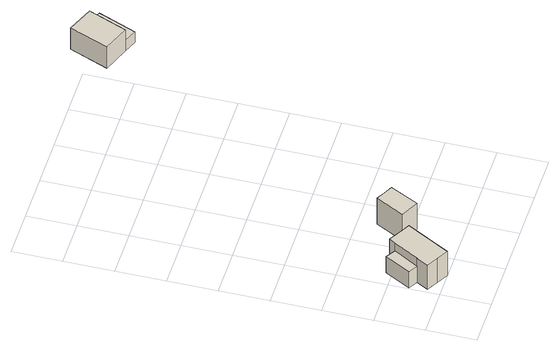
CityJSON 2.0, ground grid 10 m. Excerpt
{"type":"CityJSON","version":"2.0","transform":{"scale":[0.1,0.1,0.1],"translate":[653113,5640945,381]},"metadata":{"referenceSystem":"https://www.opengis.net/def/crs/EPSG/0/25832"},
"CityObjects":{
"building1":{"type":"Building","attributes":{"Gemeindeschluessel":"16071059","function":"31001_9998"},"address":[{"country":"Deutschland","locality":"Nauendorf"}],"children":["building1-1","building1-2"]},
"building1-1":{"type":"BuildingPart","attributes":{"BezugspunktDach":"1000","measuredHeight":6.07},"parents":["building1"],"geometry":[{"type":"Solid","lod":"1","boundaries":[[[[0,1,2,3,4,5,6,7,8]],[[9,10,11,12,13,14,15,16,17]],[[9,17,8,7]],[[10,9,7,6]],[[11,10,6,5]],[[12,11,5,4]],[[13,12,4,3]],[[14,13,3,2]],[[15,14,2,1]],[[16,15,1,0]],[[17,16,0,8]]]]}]},
"building1-2":{"type":"BuildingPart","attributes":{"BezugspunktDach":"1000","measuredHeight":4.08},"parents":["building1"],"geometry":[{"type":"Solid","lod":"1","boundaries":[[[[18,19,20,21,22]],[[23,11,10,9,24]],[[23,24,22,21]],[[11,23,21,20]],[[10,11,20,19]],[[9,10,19,18]],[[24,9,18,22]]]]}]},
"building2":{"type":"Building","attributes":{"Gemeindeschluessel":"16071059","BezugspunktDach":"1000","function":"31001_1310","measuredHeight":6.74},"address":[{"country":"Deutschland","locality":"Nauendorf"}],"geometry":[{"type":"Solid","lod":"1","boundaries":[[[[25,26,27,28,29]],[[30,31,32,33,34]],[[30,34,29,28]],[[31,30,28,27]],[[32,31,27,26]],[[33,32,26,25]],[[34,33,25,29]]]]}]},
"building3":{"type":"Building","attributes":{"Gemeindeschluessel":"16071059","BezugspunktDach":"1000","function":"31001_1310","measuredHeight":5.43},"address":[{"country":"Deutschland","locality":"Nauendorf"}],"geometry":[{"type":"Solid","lod":"1","boundaries":[[[[35,36,37,38,39]],[[40,41,42,43,44]],[[40,44,39,38]],[[41,40,38,37]],[[42,41,37,36]],[[43,42,36,35]],[[44,43,35,39]]]]}]},
"building4":{"type":"Building","attributes":{"Gemeindeschluessel":"16071059","BezugspunktDach":"1000","function":"31001_9998","measuredHeight":2.7},"address":[{"country":"Deutschland","locality":"Nauendorf"}],"geometry":[{"type":"Solid","lod":"1","boundaries":[[[[45,46,47,48]],[[41,49,50,43]],[[41,43,48,47]],[[49,41,47,46]],[[50,49,46,45]],[[43,50,45,48]]]]}]}
},
"vertices":[
[32,14,64],[55,1,64],[104,89,64],[82,101,64],[59,114,64],[52,101,64],[22,50,64],[22,51,64],[9,27,64],[22,51,3],[22,50,3],[52,101,3],[59,114,3],[82,101,3],[104,89,3],[55,1,3],[32,14,3],[9,27,3],
[22,51,44],[22,50,44],[52,101,44],[32,113,44],[3,61,44],[32,113,3],[3,61,3],
[142,84,88],[171,141,88],[153,150,88],[136,159,88],[106,102,88],[136,159,21],[153,150,21],[171,141,21],[142,84,21],[106,102,21],
[278,684,257],[294,723,257],[310,762,257],[256,784,257],[224,705,257],[256,784,203],[310,762,203],[294,723,203],[278,684,203],[224,705,203],
[305,673,230],[337,751,230],[310,762,230],[278,684,230],[337,751,203],[305,673,203]
]}
